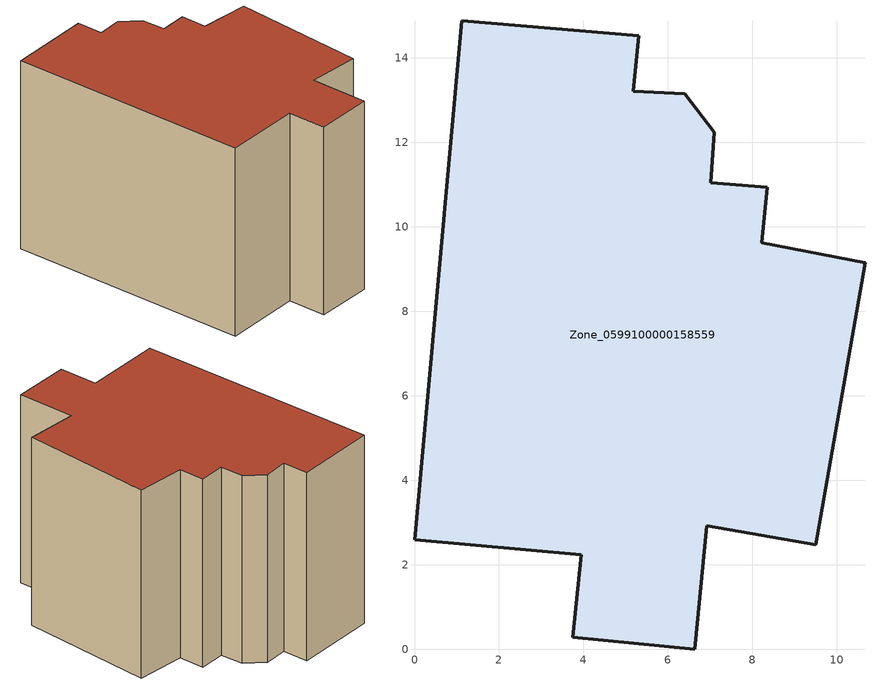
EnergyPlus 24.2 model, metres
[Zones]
Zone_0599100000158559
 floor ground (C_G): 6.92,2.92 6.63,0 3.75,0.29 3.94,2.24 0,2.6 1.12,14.88 5.31,14.53 5.18,13.21 6.4,13.15 7.1,12.24 7.01,11.05 8.35,10.94 8.21,9.62 10.66,9.15 9.5,2.48 z0
 wall outside (C_F): 8.21,9.62 8.35,10.94 7.01,11.05 7.1,12.24 6.4,13.15 5.18,13.21 5.31,14.53 1.12,14.88 0,2.6 3.94,2.24 3.75,0.29 6.63,0 6.92,2.92 9.5,2.48 10.66,9.15 8.21,9.62 z0:9.83
 roof outside (C_R): 6.92,2.92 9.5,2.48 10.66,9.15 8.21,9.62 8.35,10.94 7.01,11.05 7.1,12.24 6.4,13.15 5.18,13.21 5.31,14.53 1.12,14.88 0,2.6 3.94,2.24 3.75,0.29 6.63,0 z9.83
[BUILDING]
Pand.0599100000158559: North Axis=0; Terrain=City; Loads Convergence Tolerance Value=0.04; Temperature Convergence Tolerance Value=0.4; Solar Distribution=FullExterior; Maximum Number of Warmup Days=25; Minimum Number of Warmup Days=1
[Site:Location]
Rotterdam.The.Hague.AP_ZH_NLD Design_Conditions: Latitude=51.96; Longitude=4.45; Time Zone=1; Elevation=-4.5
[SITE:GROUNDTEMPERATURE:BUILDINGSURFACE]
18, 18, 18, 18, 18, 18, 18, 18, 18, 18, 18, 18
[MATERIAL] Thermal Absorptance=0.9; Solar Absorptance=0.7; Visible Absorptance=0.7
Name | Roughness | Thickness | Conductivity | Density | Specific Heat
G.TC.1946 | MediumSmooth | 0.15 | 1 | 540 | 1210
F.TC.1946 | Rough | 0.3 | 0.857143 | 1920 | 840
R.TC.1946 | MediumRough | 0.2 | 0.909091 | 1500 | 1000
[CONSTRUCTION]
C_G: G.TC.1946
C_F: F.TC.1946
C_R: R.TC.1946
[ZONE]
Zone_0599100000158559: Type=1; Multiplier=1; Ceiling Height=Autocalculate; Volume=Autocalculate; Floor Area=autocalculate; Part of Total Floor Area=Yes
[ZONEINFILTRATION:DESIGNFLOWRATE]
Infil_Zone_0599100000158559: Zone or ZoneList or Space or SpaceList=Zone_0599100000158559; Schedule=AlwaysOn; Design Flow Rate Calculation Method=Flow/Area; Flow Rate per Floor Area=0.003; Constant Term Coefficient=1; Temperature Term Coefficient=0; Velocity Term Coefficient=0; Velocity Squared Term Coefficient=0
[HVACTEMPLATE:ZONE:IDEALLOADSAIRSYSTEM]
Zone_0599100000158559: Maximum Heating Supply Air Temperature=50; Minimum Cooling Supply Air Temperature=13; Maximum Heating Supply Air Humidity Ratio=0.0156; Minimum Cooling Supply Air Humidity Ratio=0.0077; Heating Limit=NoLimit; Cooling Limit=NoLimit; Dehumidification Control Type=ConstantSensibleHeatRatio; Cooling Sensible Heat Ratio=0.7; Dehumidification Setpoint=60; Humidification Control Type=None; Humidification Setpoint=30; Outdoor Air Method=None; Outdoor Air Flow Rate per Person=0.00944; Outdoor Air Flow Rate per Zone Floor Area=0; Outdoor Air Flow Rate per Zone=0; Demand Controlled Ventilation Type=None; Outdoor Air Economizer Type=NoEconomizer; Heat Recovery Type=None; Sensible Heat Recovery Effectiveness=0.7; Latent Heat Recovery Effectiveness=0.65
[ZONECONTROL:THERMOSTAT]
ThermostatControl_Zone_0599100000158559: Zone or ZoneList=Zone_0599100000158559; Control Type Schedule=DualSetpointControlType; Control 1=Thermostat_Zone_0599100000158559; Temperature Difference Between Cutout And Setpoint=0
[THERMOSTATSETPOINT:DUALSETPOINT]
Thermostat_Zone_0599100000158559: Heating Setpoint Temperature Schedule=HeatingSetpoint_Zone_0599100000158559; Cooling Setpoint Temperature Schedule=CoolingSetpoint_Zone_0599100000158559
[SCHEDULE:COMPACT]
HeatingSetpoint_Zone_0599100000158559: Through: 12/31, For: AllDays, Until: 24:00, 21
CoolingSetpoint_Zone_0599100000158559: Through: 12/31, For: AllDays, Until: 24:00, 24
DualSetpointControlType: Through: 12/31, For: AllDays, Until: 24:00, 4
AlwaysOn: Through: 12/31, For: AllDays, Until: 24:00, 1
